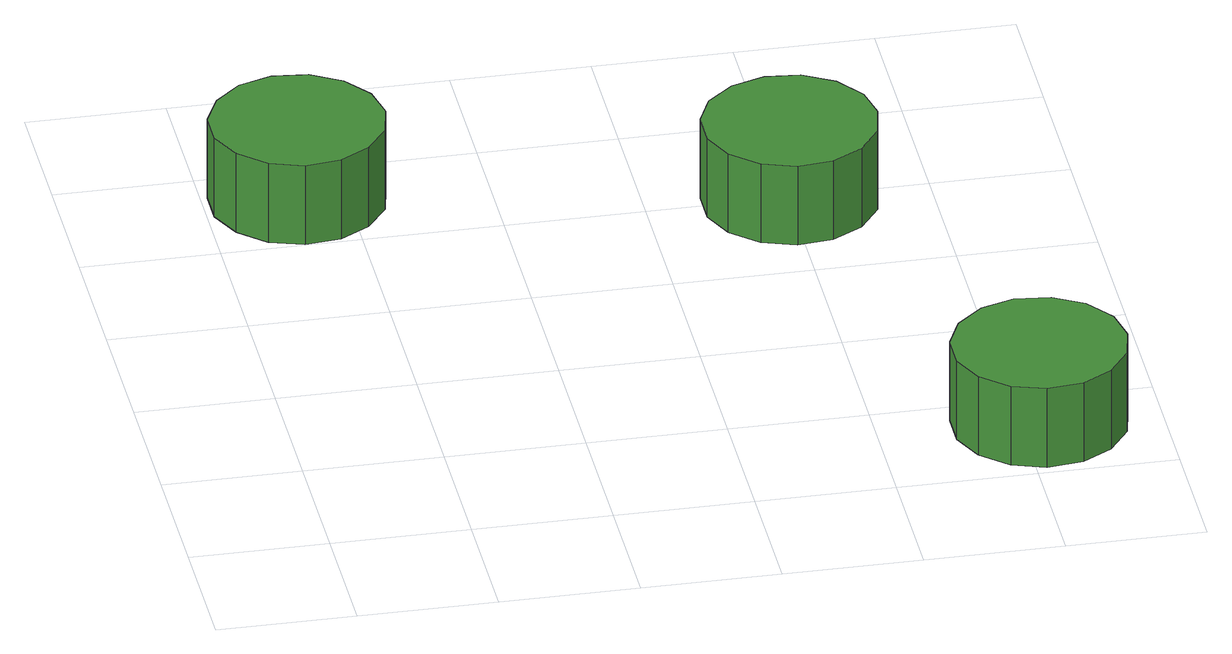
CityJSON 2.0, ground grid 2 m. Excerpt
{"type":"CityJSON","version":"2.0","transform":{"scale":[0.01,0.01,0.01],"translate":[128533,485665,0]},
"CityObjects":{
"tree1":{"type":"SolitaryVegetationObject","attributes":{"function":"something"},"geometry":[{"type":"MultiSurface","lod":"1","boundaries":[[[0,1,2,3,4,5,6,7,8,9,10,11,12,13,14]],[[15,16,17,18,19,20,21,22,23,24,25,26,27,28,29]],[[0,29,28,1]],[[1,28,27,2]],[[2,27,26,3]],[[3,26,25,4]],[[4,25,24,5]],[[5,24,23,6]],[[6,23,22,7]],[[7,22,21,8]],[[8,21,20,9]],[[9,20,19,10]],[[10,19,18,11]],[[11,18,17,12]],[[12,17,16,13]],[[13,16,15,14]],[[14,15,29,0]]]}]},
"tree2":{"type":"SolitaryVegetationObject","attributes":{"function":"something"},"geometry":[{"type":"MultiSurface","lod":"1","boundaries":[[[30,31,32,33,34,35,36,37,38,39,40,41,42,43,44]],[[45,46,47,48,49,50,51,52,53,54,55,56,57,58,59]],[[30,59,58,31]],[[31,58,57,32]],[[32,57,56,33]],[[33,56,55,34]],[[34,55,54,35]],[[35,54,53,36]],[[36,53,52,37]],[[37,52,51,38]],[[38,51,50,39]],[[39,50,49,40]],[[40,49,48,41]],[[41,48,47,42]],[[42,47,46,43]],[[43,46,45,44]],[[44,45,59,30]]]}]},
"tree3":{"type":"SolitaryVegetationObject","attributes":{"function":"something"},"geometry":[{"type":"MultiSurface","lod":"1","boundaries":[[[60,61,62,63,64,65,66,67,68,69,70,71,72,73,74]],[[75,76,77,78,79,80,81,82,83,84,85,86,87,88,89]],[[60,89,88,61]],[[61,88,87,62]],[[62,87,86,63]],[[63,86,85,64]],[[64,85,84,65]],[[65,84,83,66]],[[66,83,82,67]],[[67,82,81,68]],[[68,81,80,69]],[[69,80,79,70]],[[70,79,78,71]],[[71,78,77,72]],[[72,77,76,73]],[[73,76,75,74]],[[74,75,89,60]]]}]}
},
"vertices":[
[257,925,193],[246,976,193],[215,1017,193],[171,1043,193],[119,1049,193],[70,1033,193],[32,998,193],[10,951,193],[10,899,193],[32,852,193],[70,817,193],[119,801,193],[171,807,193],[215,833,193],[246,874,193],[246,874,66],[215,833,66],[171,807,66],[119,801,66],[70,817,66],[32,852,66],[10,899,66],[10,951,66],[32,998,66],[70,1033,66],[119,1049,66],[171,1043,66],[215,1017,66],[246,976,66],[257,925,66],
[923,777,204],[913,827,204],[882,869,204],[837,895,204],[786,900,204],[737,884,204],[698,850,204],[677,803,204],[677,751,204],[698,704,204],[737,669,204],[786,653,204],[837,658,204],[882,684,204],[913,726,204],[913,726,77],[882,684,77],[837,658,77],[786,653,77],[737,669,77],[698,704,77],[677,751,77],[677,803,77],[698,850,77],[737,884,77],[786,900,77],[837,895,77],[882,869,77],[913,827,77],[923,777,77],
[1151,130,198],[1141,181,198],[1110,223,198],[1066,248,198],[1014,254,198],[965,238,198],[926,203,198],[905,156,198],[905,104,198],[926,57,198],[965,22,198],[1014,6,198],[1066,12,198],[1110,38,198],[1141,80,198],[1141,80,71],[1110,38,71],[1066,12,71],[1014,6,71],[965,22,71],[926,57,71],[905,104,71],[905,156,71],[926,203,71],[965,238,71],[1014,254,71],[1066,248,71],[1110,223,71],[1141,181,71],[1151,130,71]
]}
